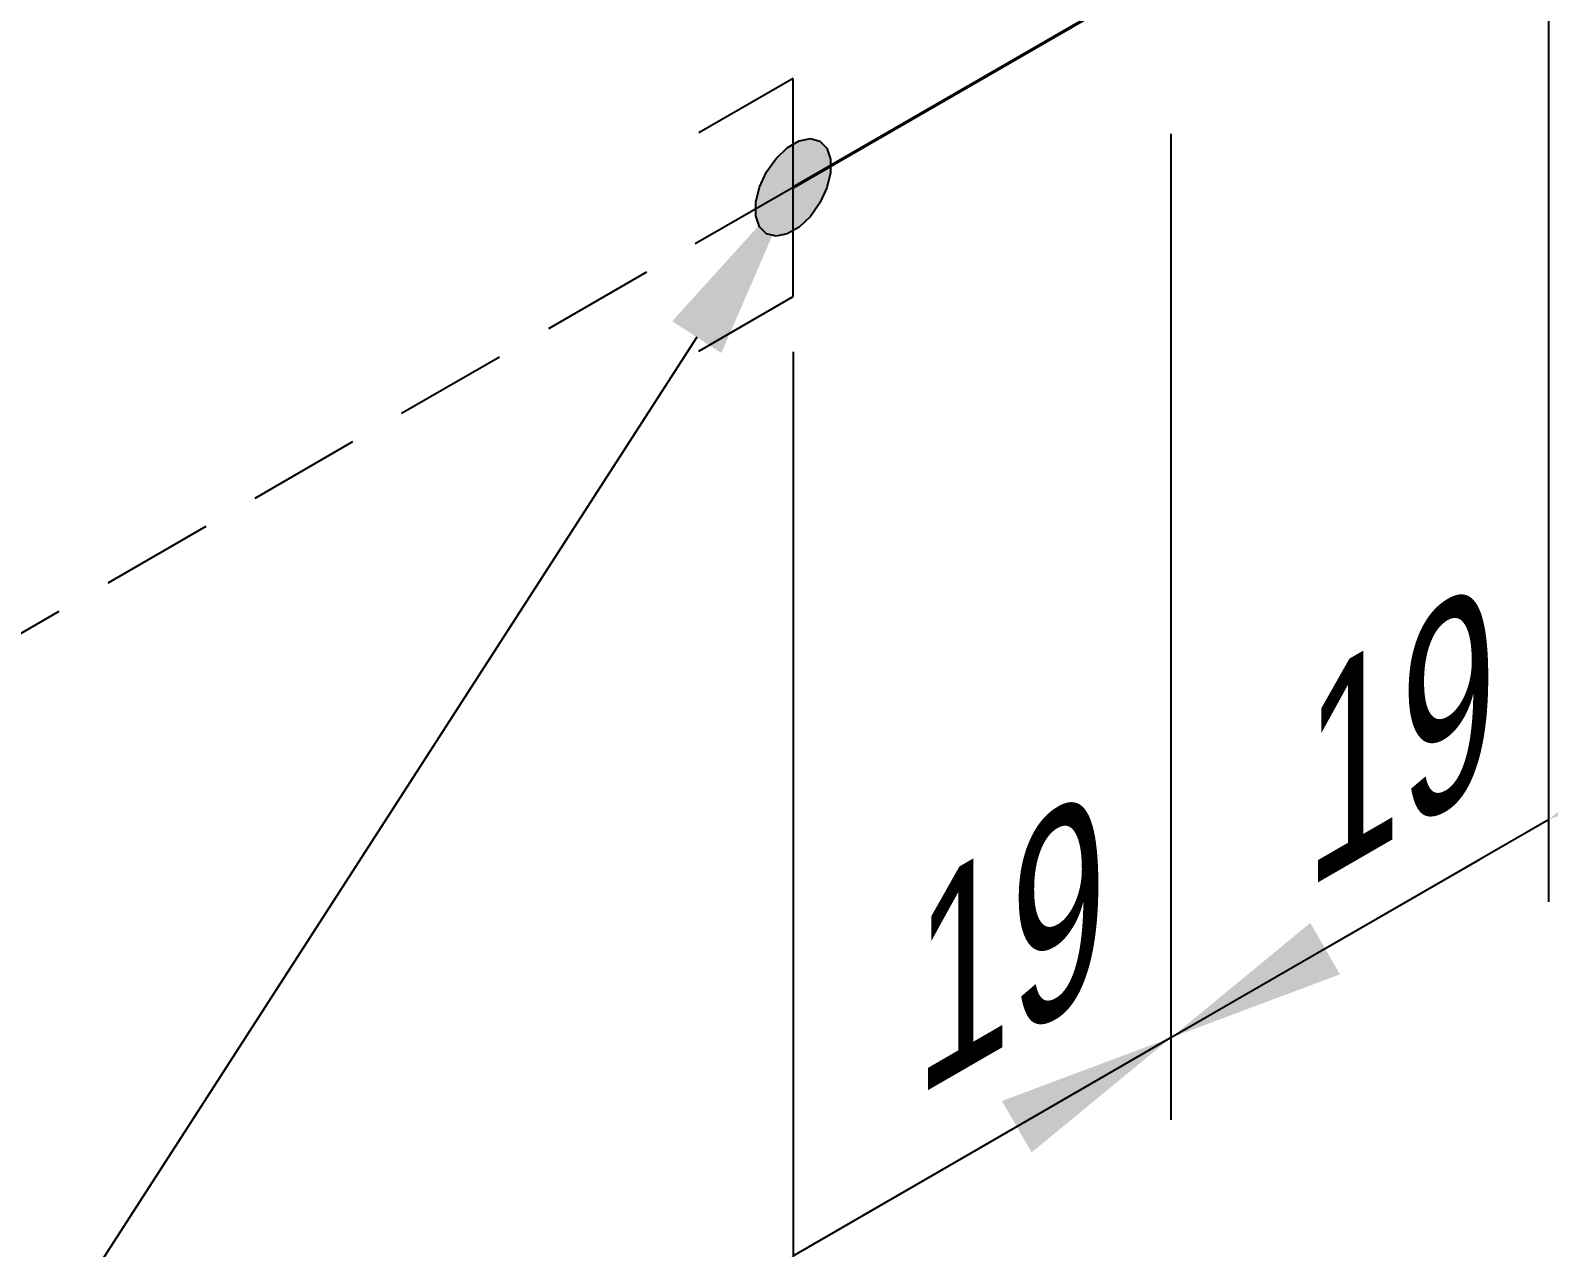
# Model space of a CAD drawing. Header units: millimetres. Extents: x 0 to 594, y 0 to 420.
# Drawn here: x 317.96 to 339.27, y 313.64 to 330.73 of the extents above; entities that cross this region are included whole.
import ezdxf
from ezdxf import colors
from ezdxf.entities.mleader import LeaderData, LeaderLine
from ezdxf.math import Vec2, Vec3

# ---------------------------------------------------------------- set-up
doc = ezdxf.new("R2010")
doc.units = ezdxf.units.MM
doc.header["$LTSCALE"] = 0.25
doc.linetypes.add('DASHED2', pattern=[9.525, 6.35, -3.175])
for name, color, linetype in [('용접', 1, 'Continuous'), ('주석', 7, 'Continuous'), ('치수', 1, 'Continuous')]:
    doc.layers.add(name, color=color, linetype=linetype)
doc.layers.add('파이프 작은 보어', color=30, linetype='Continuous', lineweight=50)
doc.styles.add('AdskIsoMetric', font='arial.ttf', dxfattribs={"width": 0.8, "height": 2.5})
doc.styles.add('AdskIsoMetric30', font='arial.ttf', dxfattribs={"width": 0.8, "oblique": 30, "height": 2.5})
doc.styles.get("Standard").update_dxf_attribs({"font": 'arial.ttf'})
doc.dimstyles.new('AdskIsoMetric', dxfattribs={"dimtxt": 2.5, "dimasz": 2.5, "dimexe": 1, "dimexo": 2, "dimgap": 0.8, "dimtad": 1, "dimdec": 0, "dimrnd": 1, "dimzin": 0, "dimdsep": 46, "dimtxsty": 'AdskIsoMetric', "dimcen": 0, "dimclrt": 7, "dimadec": 0, "dimazin": 0, "dimtfac": 1, "dimtdec": 0, "dimtmove": 1, "dimatfit": 3, "dimfxl": 0, "dimfrac": 2, "dimtolj": 1, "dimtzin": 0, "dimarcsym": 0})

# ---------------------------------------------------------------- blocks, each defined once
blk = doc.blocks.new('*D22')
at = {"layer": 'Defpoints', "color": 0}
for p in [(333.972, 331.585), (328.668, 328.523), (333.972, 316.585)]:
    blk.add_point(p, dxfattribs=at)
at = {"layer": '치수', "color": 0, "lineweight": -2}
for p, q in [((333.972, 329.275), (333.972, 315.43)), ((328.668, 326.214), (328.668, 312.368)), ((336.137, 317.835), (338.302, 319.085)), ((328.668, 313.523), (333.972, 316.585)), ((326.503, 312.273), (324.338, 311.023))]:
    blk.add_line(p, q, dxfattribs=at)
at = {"layer": '치수', "color": 0}
for points in [[(335.928, 318.196), (336.345, 317.474), (333.972, 316.585)], [(326.295, 312.634), (326.712, 311.912), (328.668, 313.523)]]:
    blk.add_solid(points, dxfattribs=at)
at = {"layer": '치수', "color": 7, "insert": (331.105, 317.585), "char_height": 2.5, "attachment_point": 5, "rotation": 30, "style": 'AdskIsoMetric30'}
blk.add_mtext('\\A1;19', dxfattribs=at)
blk = doc.blocks.new('*D23')
at = {"layer": 'Defpoints', "color": 0}
for p in [(339.275, 334.647), (333.972, 331.585), (339.275, 319.647)]:
    blk.add_point(p, dxfattribs=at)
at = {"layer": '치수', "color": 0, "lineweight": -2}
for p, q in [((339.275, 332.337), (339.275, 318.492)), ((333.972, 329.275), (333.972, 315.43)), ((341.44, 320.897), (343.605, 322.147)), ((333.972, 316.585), (339.275, 319.647)), ((331.806, 315.335), (329.641, 314.085))]:
    blk.add_line(p, q, dxfattribs=at)
at = {"layer": '치수', "color": 0}
for points in [[(341.232, 321.258), (341.648, 320.536), (339.275, 319.647)], [(331.598, 315.696), (332.015, 314.974), (333.972, 316.585)]]:
    blk.add_solid(points, dxfattribs=at)
at = {"layer": '치수', "color": 7, "insert": (336.58, 320.502), "char_height": 2.5, "attachment_point": 5, "rotation": 30, "style": 'AdskIsoMetric30'}
blk.add_mtext('\\A1;19', dxfattribs=at)
blk = doc.blocks.new('티-1-Iso2DSkew90')
at = {"color": 0, "linetype": 'ByBlock', "lineweight": -2, "extrusion": (0, 0.816497, 0.57735)}
for p, q in [((0, 0), (-5.303, 3.062)), ((0, 0), (5.303, 3.062)), ((-5.303, -3.062), (0, 0))]:
    blk.add_line(p, q, dxfattribs=at)
blk = doc.blocks.new('SocketWeld-2-IsoLeft')
blk.add_hatch(color=256).paths.add_polyline_path([(0.0405, 0.017), (0.0406, 0.0168), (0.0407, 0.0166), (0.0409, 0.0165), (0.041, 0.0163), (0.0412, 0.0161), (0.0413, 0.016), (0.0415, 0.0158), (0.0416, 0.0157), (0.0418, 0.0155), (0.0419, 0.0153), (0.042, 0.0152), (0.0422, 0.015), (0.0423, 0.0148), (0.0425, 0.0147), (0.0426, 0.0145), (0.0428, 0.0143), (0.0429, 0.0142), (0.0431, 0.014), (0.0432, 0.0138), (0.0433, 0.0137), (0.0435, 0.0135), (0.0436, 0.0134), (0.0438, 0.0132), (0.0439, 0.013), (0.0441, 0.0129), (0.0442, 0.0127), (0.0444, 0.0125), (0.0445, 0.0124), (0.0447, 0.0122), (0.0448, 0.012), (0.0449, 0.0119), (0.0451, 0.0117), (0.0452, 0.0115), (0.0454, 0.0114), (0.0455, 0.0112), (0.0457, 0.0111), (0.0458, 0.0109), (0.046, 0.0107), (0.0461, 0.0106), (0.0462, 0.0104), (0.0464, 0.0102), (0.0465, 0.0101), (0.0467, 0.0099), (0.0468, 0.0097), (0.047, 0.0096), (0.0471, 0.0094), (0.0473, 0.0092), (0.0474, 0.0091), (0.0476, 0.0089), (0.0476, 0.0089), (0.0476, 0.0087), (0.0477, 0.0086), (0.0477, 0.0084), (0.0478, 0.0082), (0.0478, 0.008), (0.0479, 0.0078), (0.0479, 0.0076), (0.048, 0.0075), (0.048, 0.0073), (0.0481, 0.0071), (0.0481, 0.0069), (0.0482, 0.0067), (0.0482, 0.0066), (0.0483, 0.0064), (0.0483, 0.0062), (0.0484, 0.006), (0.0484, 0.0058), (0.0485, 0.0056), (0.0485, 0.0055), (0.0486, 0.0053), (0.0486, 0.0051), (0.0487, 0.0049), (0.0487, 0.0047), (0.0488, 0.0046), (0.0488, 0.0044), (0.0489, 0.0042), (0.0489, 0.004), (0.049, 0.0038), (0.049, 0.0036), (0.0491, 0.0035), (0.0491, 0.0033), (0.0492, 0.0031), (0.0492, 0.0029), (0.0493, 0.0027), (0.0493, 0.0025), (0.0494, 0.0024), (0.0494, 0.0022), (0.0495, 0.002), (0.0495, 0.0018), (0.0496, 0.0016), (0.0496, 0.0015), (0.0497, 0.0013), (0.0497, 0.0011), (0.0498, 0.0009), (0.0498, 0.0007), (0.0499, 0.0005), (0.0499, 0.0004), (0.05, 0.0002), (0.05, 0), (0.05, 0), (0.05, -0.0002), (0.0499, -0.0004), (0.0499, -0.0005), (0.0498, -0.0007), (0.0498, -0.0009), (0.0497, -0.0011), (0.0497, -0.0013), (0.0496, -0.0015), (0.0496, -0.0016), (0.0495, -0.0018), (0.0495, -0.002), (0.0494, -0.0022), (0.0494, -0.0024), (0.0493, -0.0025), (0.0493, -0.0027), (0.0492, -0.0029), (0.0492, -0.0031), (0.0491, -0.0033), (0.0491, -0.0035), (0.049, -0.0036), (0.049, -0.0038), (0.0489, -0.004), (0.0489, -0.0042), (0.0488, -0.0044), (0.0488, -0.0046), (0.0487, -0.0047), (0.0487, -0.0049), (0.0486, -0.0051), (0.0486, -0.0053), (0.0485, -0.0055), (0.0485, -0.0056), (0.0484, -0.0058), (0.0484, -0.006), (0.0483, -0.0062), (0.0483, -0.0064), (0.0482, -0.0066), (0.0482, -0.0067), (0.0481, -0.0069), (0.0481, -0.0071), (0.048, -0.0073), (0.048, -0.0075), (0.0479, -0.0076), (0.0479, -0.0078), (0.0478, -0.008), (0.0478, -0.0082), (0.0477, -0.0084), (0.0477, -0.0086), (0.0476, -0.0087), (0.0476, -0.0089), (0.0476, -0.0089), (0.0474, -0.0091), (0.0473, -0.0092), (0.0471, -0.0094), (0.047, -0.0096), (0.0468, -0.0097), (0.0467, -0.0099), (0.0465, -0.0101), (0.0464, -0.0102), (0.0462, -0.0104), (0.0461, -0.0106), (0.046, -0.0107), (0.0458, -0.0109), (0.0457, -0.0111), (0.0455, -0.0112), (0.0454, -0.0114), (0.0452, -0.0115), (0.0451, -0.0117), (0.0449, -0.0119), (0.0448, -0.012), (0.0447, -0.0122), (0.0445, -0.0124), (0.0444, -0.0125), (0.0442, -0.0127), (0.0441, -0.0129), (0.0439, -0.013), (0.0438, -0.0132), (0.0436, -0.0134), (0.0435, -0.0135), (0.0433, -0.0137), (0.0432, -0.0138), (0.0431, -0.014), (0.0429, -0.0142), (0.0428, -0.0143), (0.0426, -0.0145), (0.0425, -0.0147), (0.0423, -0.0148), (0.0422, -0.015), (0.042, -0.0152), (0.0419, -0.0153), (0.0418, -0.0155), (0.0416, -0.0157), (0.0415, -0.0158), (0.0413, -0.016), (0.0412, -0.0161), (0.041, -0.0163), (0.0409, -0.0165), (0.0407, -0.0166), (0.0406, -0.0168), (0.0405, -0.017), (0.0405, -0.017), (0.0402, -0.0171), (0.04, -0.0172), (0.0398, -0.0174), (0.0395, -0.0175), (0.0393, -0.0176), (0.0391, -0.0177), (0.0389, -0.0179), (0.0386, -0.018), (0.0384, -0.0181), (0.0382, -0.0183), (0.038, -0.0184), (0.0377, -0.0185), (0.0375, -0.0187), (0.0373, -0.0188), (0.0371, -0.0189), (0.0368, -0.0191), (0.0366, -0.0192), (0.0364, -0.0193), (0.0362, -0.0194), (0.0359, -0.0196), (0.0357, -0.0197), (0.0355, -0.0198), (0.0353, -0.02), (0.035, -0.0201), (0.0348, -0.0202), (0.0346, -0.0204), (0.0344, -0.0205), (0.0341, -0.0206), (0.0339, -0.0207), (0.0337, -0.0209), (0.0335, -0.021), (0.0332, -0.0211), (0.033, -0.0213), (0.0328, -0.0214), (0.0325, -0.0215), (0.0323, -0.0217), (0.0321, -0.0218), (0.0319, -0.0219), (0.0316, -0.0221), (0.0314, -0.0222), (0.0312, -0.0223), (0.031, -0.0224), (0.0307, -0.0226), (0.0305, -0.0227), (0.0303, -0.0228), (0.0301, -0.023), (0.0298, -0.0231), (0.0296, -0.0232), (0.0294, -0.0234), (0.0294, -0.0234), (0.0291, -0.0234), (0.0288, -0.0235), (0.0285, -0.0236), (0.0283, -0.0237), (0.028, -0.0238), (0.0277, -0.0239), (0.0274, -0.0239), (0.0271, -0.024), (0.0268, -0.0241), (0.0265, -0.0242), (0.0263, -0.0243), (0.026, -0.0244), (0.0257, -0.0244), (0.0254, -0.0245), (0.0251, -0.0246), (0.0248, -0.0247), (0.0246, -0.0248), (0.0243, -0.0249), (0.024, -0.0249), (0.0237, -0.025), (0.0234, -0.0251), (0.0231, -0.0252), (0.0228, -0.0253), (0.0226, -0.0254), (0.0223, -0.0254), (0.022, -0.0255), (0.0217, -0.0256), (0.0214, -0.0257), (0.0211, -0.0258), (0.0209, -0.0259), (0.0206, -0.0259), (0.0203, -0.026), (0.02, -0.0261), (0.0197, -0.0262), (0.0194, -0.0263), (0.0191, -0.0264), (0.0189, -0.0265), (0.0186, -0.0265), (0.0183, -0.0266), (0.018, -0.0267), (0.0177, -0.0268), (0.0174, -0.0269), (0.0172, -0.027), (0.0169, -0.027), (0.0166, -0.0271), (0.0163, -0.0272), (0.016, -0.0273), (0.0157, -0.0274), (0.0155, -0.0275), (0.0155, -0.0275), (0.0151, -0.0275), (0.0148, -0.0275), (0.0145, -0.0275), (0.0142, -0.0276), (0.0139, -0.0276), (0.0136, -0.0276), (0.0132, -0.0277), (0.0129, -0.0277), (0.0126, -0.0277), (0.0123, -0.0277), (0.012, -0.0278), (0.0117, -0.0278), (0.0114, -0.0278), (0.011, -0.0279), (0.0107, -0.0279), (0.0104, -0.0279), (0.0101, -0.0279), (0.0098, -0.028), (0.0095, -0.028), (0.0091, -0.028), (0.0088, -0.0281), (0.0085, -0.0281), (0.0082, -0.0281), (0.0079, -0.0281), (0.0076, -0.0282), (0.0073, -0.0282), (0.0069, -0.0282), (0.0066, -0.0283), (0.0063, -0.0283), (0.006, -0.0283), (0.0057, -0.0283), (0.0054, -0.0284), (0.005, -0.0284), (0.0047, -0.0284), (0.0044, -0.0285), (0.0041, -0.0285), (0.0038, -0.0285), (0.0035, -0.0286), (0.0032, -0.0286), (0.0028, -0.0286), (0.0025, -0.0286), (0.0022, -0.0287), (0.0019, -0.0287), (0.0016, -0.0287), (0.0013, -0.0288), (0.0009, -0.0288), (0.0006, -0.0288), (0.0003, -0.0288), (0, -0.0289), (0, -0.0289), (-0.0003, -0.0288), (-0.0006, -0.0288), (-0.0009, -0.0288), (-0.0013, -0.0288), (-0.0016, -0.0287), (-0.0019, -0.0287), (-0.0022, -0.0287), (-0.0025, -0.0286), (-0.0028, -0.0286), (-0.0032, -0.0286), (-0.0035, -0.0286), (-0.0038, -0.0285), (-0.0041, -0.0285), (-0.0044, -0.0285), (-0.0047, -0.0284), (-0.005, -0.0284), (-0.0054, -0.0284), (-0.0057, -0.0283), (-0.006, -0.0283), (-0.0063, -0.0283), (-0.0066, -0.0283), (-0.0069, -0.0282), (-0.0073, -0.0282), (-0.0076, -0.0282), (-0.0079, -0.0281), (-0.0082, -0.0281), (-0.0085, -0.0281), (-0.0088, -0.0281), (-0.0091, -0.028), (-0.0095, -0.028), (-0.0098, -0.028), (-0.0101, -0.0279), (-0.0104, -0.0279), (-0.0107, -0.0279), (-0.011, -0.0279), (-0.0114, -0.0278), (-0.0117, -0.0278), (-0.012, -0.0278), (-0.0123, -0.0277), (-0.0126, -0.0277), (-0.0129, -0.0277), (-0.0132, -0.0277), (-0.0136, -0.0276), (-0.0139, -0.0276), (-0.0142, -0.0276), (-0.0145, -0.0275), (-0.0148, -0.0275), (-0.0151, -0.0275), (-0.0155, -0.0275), (-0.0155, -0.0275), (-0.0157, -0.0274), (-0.016, -0.0273), (-0.0163, -0.0272), (-0.0166, -0.0271), (-0.0169, -0.027), (-0.0172, -0.027), (-0.0174, -0.0269), (-0.0177, -0.0268), (-0.018, -0.0267), (-0.0183, -0.0266), (-0.0186, -0.0265), (-0.0189, -0.0265), (-0.0191, -0.0264), (-0.0194, -0.0263), (-0.0197, -0.0262), (-0.02, -0.0261), (-0.0203, -0.026), (-0.0206, -0.0259), (-0.0209, -0.0259), (-0.0211, -0.0258), (-0.0214, -0.0257), (-0.0217, -0.0256), (-0.022, -0.0255), (-0.0223, -0.0254), (-0.0226, -0.0254), (-0.0228, -0.0253), (-0.0231, -0.0252), (-0.0234, -0.0251), (-0.0237, -0.025), (-0.024, -0.0249), (-0.0243, -0.0249), (-0.0246, -0.0248), (-0.0248, -0.0247), (-0.0251, -0.0246), (-0.0254, -0.0245), (-0.0257, -0.0244), (-0.026, -0.0244), (-0.0263, -0.0243), (-0.0265, -0.0242), (-0.0268, -0.0241), (-0.0271, -0.024), (-0.0274, -0.0239), (-0.0277, -0.0239), (-0.028, -0.0238), (-0.0283, -0.0237), (-0.0285, -0.0236), (-0.0288, -0.0235), (-0.0291, -0.0234), (-0.0294, -0.0234), (-0.0294, -0.0234), (-0.0296, -0.0232), (-0.0298, -0.0231), (-0.0301, -0.023), (-0.0303, -0.0228), (-0.0305, -0.0227), (-0.0307, -0.0226), (-0.031, -0.0224), (-0.0312, -0.0223), (-0.0314, -0.0222), (-0.0316, -0.0221), (-0.0319, -0.0219), (-0.0321, -0.0218), (-0.0323, -0.0217), (-0.0325, -0.0215), (-0.0328, -0.0214), (-0.033, -0.0213), (-0.0332, -0.0211), (-0.0335, -0.021), (-0.0337, -0.0209), (-0.0339, -0.0207), (-0.0341, -0.0206), (-0.0344, -0.0205), (-0.0346, -0.0204), (-0.0348, -0.0202), (-0.035, -0.0201), (-0.0353, -0.02), (-0.0355, -0.0198), (-0.0357, -0.0197), (-0.0359, -0.0196), (-0.0362, -0.0194), (-0.0364, -0.0193), (-0.0366, -0.0192), (-0.0368, -0.0191), (-0.0371, -0.0189), (-0.0373, -0.0188), (-0.0375, -0.0187), (-0.0377, -0.0185), (-0.038, -0.0184), (-0.0382, -0.0183), (-0.0384, -0.0181), (-0.0386, -0.018), (-0.0389, -0.0179), (-0.0391, -0.0177), (-0.0393, -0.0176), (-0.0395, -0.0175), (-0.0398, -0.0174), (-0.04, -0.0172), (-0.0402, -0.0171), (-0.0405, -0.017), (-0.0405, -0.017), (-0.0406, -0.0168), (-0.0407, -0.0166), (-0.0409, -0.0165), (-0.041, -0.0163), (-0.0412, -0.0161), (-0.0413, -0.016), (-0.0415, -0.0158), (-0.0416, -0.0157), (-0.0418, -0.0155), (-0.0419, -0.0153), (-0.042, -0.0152), (-0.0422, -0.015), (-0.0423, -0.0148), (-0.0425, -0.0147), (-0.0426, -0.0145), (-0.0428, -0.0143), (-0.0429, -0.0142), (-0.0431, -0.014), (-0.0432, -0.0138), (-0.0433, -0.0137), (-0.0435, -0.0135), (-0.0436, -0.0134), (-0.0438, -0.0132), (-0.0439, -0.013), (-0.0441, -0.0129), (-0.0442, -0.0127), (-0.0444, -0.0125), (-0.0445, -0.0124), (-0.0447, -0.0122), (-0.0448, -0.012), (-0.0449, -0.0119), (-0.0451, -0.0117), (-0.0452, -0.0115), (-0.0454, -0.0114), (-0.0455, -0.0112), (-0.0457, -0.0111), (-0.0458, -0.0109), (-0.046, -0.0107), (-0.0461, -0.0106), (-0.0462, -0.0104), (-0.0464, -0.0102), (-0.0465, -0.0101), (-0.0467, -0.0099), (-0.0468, -0.0097), (-0.047, -0.0096), (-0.0471, -0.0094), (-0.0473, -0.0092), (-0.0474, -0.0091), (-0.0476, -0.0089), (-0.0476, -0.0089), (-0.0476, -0.0087), (-0.0477, -0.0086), (-0.0477, -0.0084), (-0.0478, -0.0082), (-0.0478, -0.008), (-0.0479, -0.0078), (-0.0479, -0.0076), (-0.048, -0.0075), (-0.048, -0.0073), (-0.0481, -0.0071), (-0.0481, -0.0069), (-0.0482, -0.0067), (-0.0482, -0.0066), (-0.0483, -0.0064), (-0.0483, -0.0062), (-0.0484, -0.006), (-0.0484, -0.0058), (-0.0485, -0.0056), (-0.0485, -0.0055), (-0.0486, -0.0053), (-0.0486, -0.0051), (-0.0487, -0.0049), (-0.0487, -0.0047), (-0.0488, -0.0046), (-0.0488, -0.0044), (-0.0489, -0.0042), (-0.0489, -0.004), (-0.049, -0.0038), (-0.049, -0.0036), (-0.0491, -0.0035), (-0.0491, -0.0033), (-0.0492, -0.0031), (-0.0492, -0.0029), (-0.0493, -0.0027), (-0.0493, -0.0025), (-0.0494, -0.0024), (-0.0494, -0.0022), (-0.0495, -0.002), (-0.0495, -0.0018), (-0.0496, -0.0016), (-0.0496, -0.0015), (-0.0497, -0.0013), (-0.0497, -0.0011), (-0.0498, -0.0009), (-0.0498, -0.0007), (-0.0499, -0.0005), (-0.0499, -0.0004), (-0.05, -0.0002), (-0.05, 0), (-0.05, 0), (-0.05, 0.0002), (-0.0499, 0.0004), (-0.0499, 0.0005), (-0.0498, 0.0007), (-0.0498, 0.0009), (-0.0497, 0.0011), (-0.0497, 0.0013), (-0.0496, 0.0015), (-0.0496, 0.0016), (-0.0495, 0.0018), (-0.0495, 0.002), (-0.0494, 0.0022), (-0.0494, 0.0024), (-0.0493, 0.0025), (-0.0493, 0.0027), (-0.0492, 0.0029), (-0.0492, 0.0031), (-0.0491, 0.0033), (-0.0491, 0.0035), (-0.049, 0.0036), (-0.049, 0.0038), (-0.0489, 0.004), (-0.0489, 0.0042), (-0.0488, 0.0044), (-0.0488, 0.0046), (-0.0487, 0.0047), (-0.0487, 0.0049), (-0.0486, 0.0051), (-0.0486, 0.0053), (-0.0485, 0.0055), (-0.0485, 0.0056), (-0.0484, 0.0058), (-0.0484, 0.006), (-0.0483, 0.0062), (-0.0483, 0.0064), (-0.0482, 0.0066), (-0.0482, 0.0067), (-0.0481, 0.0069), (-0.0481, 0.0071), (-0.048, 0.0073), (-0.048, 0.0075), (-0.0479, 0.0076), (-0.0479, 0.0078), (-0.0478, 0.008), (-0.0478, 0.0082), (-0.0477, 0.0084), (-0.0477, 0.0086), (-0.0476, 0.0087), (-0.0476, 0.0089), (-0.0476, 0.0089), (-0.0474, 0.0091), (-0.0473, 0.0092), (-0.0471, 0.0094), (-0.047, 0.0096), (-0.0468, 0.0097), (-0.0467, 0.0099), (-0.0465, 0.0101), (-0.0464, 0.0102), (-0.0462, 0.0104), (-0.0461, 0.0106), (-0.046, 0.0107), (-0.0458, 0.0109), (-0.0457, 0.0111), (-0.0455, 0.0112), (-0.0454, 0.0114), (-0.0452, 0.0115), (-0.0451, 0.0117), (-0.0449, 0.0119), (-0.0448, 0.012), (-0.0447, 0.0122), (-0.0445, 0.0124), (-0.0444, 0.0125), (-0.0442, 0.0127), (-0.0441, 0.0129), (-0.0439, 0.013), (-0.0438, 0.0132), (-0.0436, 0.0134), (-0.0435, 0.0135), (-0.0433, 0.0137), (-0.0432, 0.0138), (-0.0431, 0.014), (-0.0429, 0.0142), (-0.0428, 0.0143), (-0.0426, 0.0145), (-0.0425, 0.0147), (-0.0423, 0.0148), (-0.0422, 0.015), (-0.042, 0.0152), (-0.0419, 0.0153), (-0.0418, 0.0155), (-0.0416, 0.0157), (-0.0415, 0.0158), (-0.0413, 0.016), (-0.0412, 0.0161), (-0.041, 0.0163), (-0.0409, 0.0165), (-0.0407, 0.0166), (-0.0406, 0.0168), (-0.0405, 0.017), (-0.0405, 0.017), (-0.0402, 0.0171), (-0.04, 0.0172), (-0.0398, 0.0174), (-0.0395, 0.0175), (-0.0393, 0.0176), (-0.0391, 0.0177), (-0.0389, 0.0179), (-0.0386, 0.018), (-0.0384, 0.0181), (-0.0382, 0.0183), (-0.038, 0.0184), (-0.0377, 0.0185), (-0.0375, 0.0187), (-0.0373, 0.0188), (-0.0371, 0.0189), (-0.0368, 0.0191), (-0.0366, 0.0192), (-0.0364, 0.0193), (-0.0362, 0.0194), (-0.0359, 0.0196), (-0.0357, 0.0197), (-0.0355, 0.0198), (-0.0353, 0.02), (-0.035, 0.0201), (-0.0348, 0.0202), (-0.0346, 0.0204), (-0.0344, 0.0205), (-0.0341, 0.0206), (-0.0339, 0.0207), (-0.0337, 0.0209), (-0.0335, 0.021), (-0.0332, 0.0211), (-0.033, 0.0213), (-0.0328, 0.0214), (-0.0325, 0.0215), (-0.0323, 0.0217), (-0.0321, 0.0218), (-0.0319, 0.0219), (-0.0316, 0.0221), (-0.0314, 0.0222), (-0.0312, 0.0223), (-0.031, 0.0224), (-0.0307, 0.0226), (-0.0305, 0.0227), (-0.0303, 0.0228), (-0.0301, 0.023), (-0.0298, 0.0231), (-0.0296, 0.0232), (-0.0294, 0.0234), (-0.0294, 0.0234), (-0.0291, 0.0234), (-0.0288, 0.0235), (-0.0285, 0.0236), (-0.0283, 0.0237), (-0.028, 0.0238), (-0.0277, 0.0239), (-0.0274, 0.0239), (-0.0271, 0.024), (-0.0268, 0.0241), (-0.0265, 0.0242), (-0.0263, 0.0243), (-0.026, 0.0244), (-0.0257, 0.0244), (-0.0254, 0.0245), (-0.0251, 0.0246), (-0.0248, 0.0247), (-0.0246, 0.0248), (-0.0243, 0.0249), (-0.024, 0.0249), (-0.0237, 0.025), (-0.0234, 0.0251), (-0.0231, 0.0252), (-0.0228, 0.0253), (-0.0226, 0.0254), (-0.0223, 0.0254), (-0.022, 0.0255), (-0.0217, 0.0256), (-0.0214, 0.0257), (-0.0211, 0.0258), (-0.0209, 0.0259), (-0.0206, 0.0259), (-0.0203, 0.026), (-0.02, 0.0261), (-0.0197, 0.0262), (-0.0194, 0.0263), (-0.0191, 0.0264), (-0.0189, 0.0265), (-0.0186, 0.0265), (-0.0183, 0.0266), (-0.018, 0.0267), (-0.0177, 0.0268), (-0.0174, 0.0269), (-0.0172, 0.027), (-0.0169, 0.027), (-0.0166, 0.0271), (-0.0163, 0.0272), (-0.016, 0.0273), (-0.0157, 0.0274), (-0.0155, 0.0275), (-0.0155, 0.0275), (-0.0151, 0.0275), (-0.0148, 0.0275), (-0.0145, 0.0275), (-0.0142, 0.0276), (-0.0139, 0.0276), (-0.0136, 0.0276), (-0.0132, 0.0277), (-0.0129, 0.0277), (-0.0126, 0.0277), (-0.0123, 0.0277), (-0.012, 0.0278), (-0.0117, 0.0278), (-0.0114, 0.0278), (-0.011, 0.0279), (-0.0107, 0.0279), (-0.0104, 0.0279), (-0.0101, 0.0279), (-0.0098, 0.028), (-0.0095, 0.028), (-0.0091, 0.028), (-0.0088, 0.0281), (-0.0085, 0.0281), (-0.0082, 0.0281), (-0.0079, 0.0281), (-0.0076, 0.0282), (-0.0073, 0.0282), (-0.0069, 0.0282), (-0.0066, 0.0283), (-0.0063, 0.0283), (-0.006, 0.0283), (-0.0057, 0.0283), (-0.0054, 0.0284), (-0.005, 0.0284), (-0.0047, 0.0284), (-0.0044, 0.0285), (-0.0041, 0.0285), (-0.0038, 0.0285), (-0.0035, 0.0286), (-0.0032, 0.0286), (-0.0028, 0.0286), (-0.0025, 0.0286), (-0.0022, 0.0287), (-0.0019, 0.0287), (-0.0016, 0.0287), (-0.0013, 0.0288), (-0.0009, 0.0288), (-0.0006, 0.0288), (-0.0003, 0.0288), (0, 0.0289), (0, 0.0289), (0.0003, 0.0288), (0.0006, 0.0288), (0.0009, 0.0288), (0.0013, 0.0288), (0.0016, 0.0287), (0.0019, 0.0287), (0.0022, 0.0287), (0.0025, 0.0286), (0.0028, 0.0286), (0.0032, 0.0286), (0.0035, 0.0286), (0.0038, 0.0285), (0.0041, 0.0285), (0.0044, 0.0285), (0.0047, 0.0284), (0.005, 0.0284), (0.0054, 0.0284), (0.0057, 0.0283), (0.006, 0.0283), (0.0063, 0.0283), (0.0066, 0.0283), (0.0069, 0.0282), (0.0073, 0.0282), (0.0076, 0.0282), (0.0079, 0.0281), (0.0082, 0.0281), (0.0085, 0.0281), (0.0088, 0.0281), (0.0091, 0.028), (0.0095, 0.028), (0.0098, 0.028), (0.0101, 0.0279), (0.0104, 0.0279), (0.0107, 0.0279), (0.011, 0.0279), (0.0114, 0.0278), (0.0117, 0.0278), (0.012, 0.0278), (0.0123, 0.0277), (0.0126, 0.0277), (0.0129, 0.0277), (0.0132, 0.0277), (0.0136, 0.0276), (0.0139, 0.0276), (0.0142, 0.0276), (0.0145, 0.0275), (0.0148, 0.0275), (0.0151, 0.0275), (0.0155, 0.0275), (0.0155, 0.0275), (0.0157, 0.0274), (0.016, 0.0273), (0.0163, 0.0272), (0.0166, 0.0271), (0.0169, 0.027), (0.0172, 0.027), (0.0174, 0.0269), (0.0177, 0.0268), (0.018, 0.0267), (0.0183, 0.0266), (0.0186, 0.0265), (0.0189, 0.0265), (0.0191, 0.0264), (0.0194, 0.0263), (0.0197, 0.0262), (0.02, 0.0261), (0.0203, 0.026), (0.0206, 0.0259), (0.0209, 0.0259), (0.0211, 0.0258), (0.0214, 0.0257), (0.0217, 0.0256), (0.022, 0.0255), (0.0223, 0.0254), (0.0226, 0.0254), (0.0228, 0.0253), (0.0231, 0.0252), (0.0234, 0.0251), (0.0237, 0.025), (0.024, 0.0249), (0.0243, 0.0249), (0.0246, 0.0248), (0.0248, 0.0247), (0.0251, 0.0246), (0.0254, 0.0245), (0.0257, 0.0244), (0.026, 0.0244), (0.0263, 0.0243), (0.0265, 0.0242), (0.0268, 0.0241), (0.0271, 0.024), (0.0274, 0.0239), (0.0277, 0.0239), (0.028, 0.0238), (0.0283, 0.0237), (0.0285, 0.0236), (0.0288, 0.0235), (0.0291, 0.0234), (0.0294, 0.0234), (0.0294, 0.0234), (0.0296, 0.0232), (0.0298, 0.0231), (0.0301, 0.023), (0.0303, 0.0228), (0.0305, 0.0227), (0.0307, 0.0226), (0.031, 0.0224), (0.0312, 0.0223), (0.0314, 0.0222), (0.0316, 0.0221), (0.0319, 0.0219), (0.0321, 0.0218), (0.0323, 0.0217), (0.0325, 0.0215), (0.0328, 0.0214), (0.033, 0.0213), (0.0332, 0.0211), (0.0335, 0.021), (0.0337, 0.0209), (0.0339, 0.0207), (0.0341, 0.0206), (0.0344, 0.0205), (0.0346, 0.0204), (0.0348, 0.0202), (0.035, 0.0201), (0.0353, 0.02), (0.0355, 0.0198), (0.0357, 0.0197), (0.0359, 0.0196), (0.0362, 0.0194), (0.0364, 0.0193), (0.0366, 0.0192), (0.0368, 0.0191), (0.0371, 0.0189), (0.0373, 0.0188), (0.0375, 0.0187), (0.0377, 0.0185), (0.038, 0.0184), (0.0382, 0.0183), (0.0384, 0.0181), (0.0386, 0.018), (0.0389, 0.0179), (0.0391, 0.0177), (0.0393, 0.0176), (0.0395, 0.0175), (0.0398, 0.0174), (0.04, 0.0172), (0.0402, 0.0171)], flags=0)
at = {"color": 0, "linetype": 'ByBlock', "lineweight": -2, "extrusion": (0, -0.816497, -0.57735)}
for p, q in [((0.0884, 0.051), (0, 0.1021)), ((-0.0884, -0.051), (0.0884, 0.051)), ((-0.0155, 0.0275), (0, 0.0289)), ((0, 0.0289), (0.0155, 0.0275)), ((-0.0476, 0.0089), (-0.0405, 0.017)), ((-0.0405, 0.017), (-0.0294, 0.0234)), ((-0.0294, 0.0234), (-0.0155, 0.0275)), ((0.0155, 0.0275), (0.0294, 0.0234)), ((0.0294, 0.0234), (0.0405, 0.017)), ((0.0405, 0.017), (0.0476, 0.0089)), ((-0.1768, 0), (-0.0884, -0.051)), ((-0.05, 0), (-0.0476, 0.0089)), ((-0.0476, -0.0089), (-0.05, 0)), ((0.0476, 0.0089), (0.05, 0)), ((-0.0405, -0.017), (-0.0476, -0.0089)), ((0.0476, -0.0089), (0.0405, -0.017)), ((0.05, 0), (0.0476, -0.0089)), ((-0.0294, -0.0234), (-0.0405, -0.017)), ((-0.0155, -0.0275), (-0.0294, -0.0234)), ((0, -0.0289), (-0.0155, -0.0275)), ((0.0155, -0.0275), (0, -0.0289)), ((0.0294, -0.0234), (0.0155, -0.0275)), ((0.0405, -0.017), (0.0294, -0.0234))]:
    blk.add_line(p, q, dxfattribs=at)

msp = doc.modelspace()

# ---------------------------------------------------------------- linework, layer by layer
at = {"color": 0, "linetype": 'DASHED2', "lineweight": -2, "extrusion": (0.707107, -0.408248, -0.57735)}
msp.add_line((328.668, 328.523), (295.719, 309.5), dxfattribs=at)

# ---------------------------------------------------------------- block references
at = {"layer": '용접', "xscale": 15, "yscale": 15, "zscale": 15, "rotation": 59.99999999978338}
msp.add_blockref('SocketWeld-2-IsoLeft', (328.668, 328.523), dxfattribs=at)
at = {"layer": '파이프 작은 보어'}
msp.add_blockref('티-1-Iso2DSkew90', (333.972, 331.585), dxfattribs=at)

# ---------------------------------------------------------------- dimensions: what is measured, and where the dimension line sits
at = {"layer": '치수'}
for base, p1, p2, picture, middle in [((339.275, 319.647), (333.972, 331.585), (339.275, 334.647), '*D23', (336.58, 320.502)), ((333.972, 316.585), (328.668, 328.523), (333.972, 331.585), '*D22', (331.105, 317.585))]:
    dim = msp.add_linear_dim(base=base, p1=p1, p2=p2, angle=30, text='19', dimstyle='AdskIsoMetric', override={"dimtad": 0, "dimlfac": 3.110852, "dimtxsty": 'AdskIsoMetric30'}, dxfattribs=at)
    dim.commit()
    dim.dimension.update_dxf_attribs({"geometry": picture, "text_midpoint": middle, "dimtype": 160})

# ---------------------------------------------------------------- leaders
at = {"layer": '주석'}
ml = msp.add_multileader_mtext('Standard', dxfattribs=at)
ml.set_content('')
ml.set_leader_properties()
ml.build(insert=Vec2(0, 0))
ml.multileader.update_dxf_attribs({"dogleg_length": 4.907, "arrow_head_size": 2.5})
ctx = ml.context
ctx.base_point, ctx.arrow_head_size = Vec3(304.093, 298), 2.5
notes = []
notes.append((ctx, [(0, (1, 1, 0), (309, 298), (-1, 0), 4.907, [(0, [(328.668, 328.523)], 0, [])])]))
ctx.mtext, ml.multileader.dxf.content_type = None, 0
for ctx, leaders in notes:
    for number, flags, end, landing, length, lines in leaders:
        leader = LeaderData()
        leader.index, (leader.has_last_leader_line, leader.has_dogleg_vector, leader.attachment_direction) = number, flags
        leader.last_leader_point, leader.dogleg_vector, leader.dogleg_length = Vec3(end), Vec3(landing), length
        for number, points, colour, breaks in lines:
            line = LeaderLine()
            line.index, line.vertices, line.color, line.breaks = number, Vec3.list(points), colors.encode_raw_color(colour), breaks
            leader.lines.append(line)
        ctx.leaders.append(leader)

doc.saveas('drawing.dxf')
